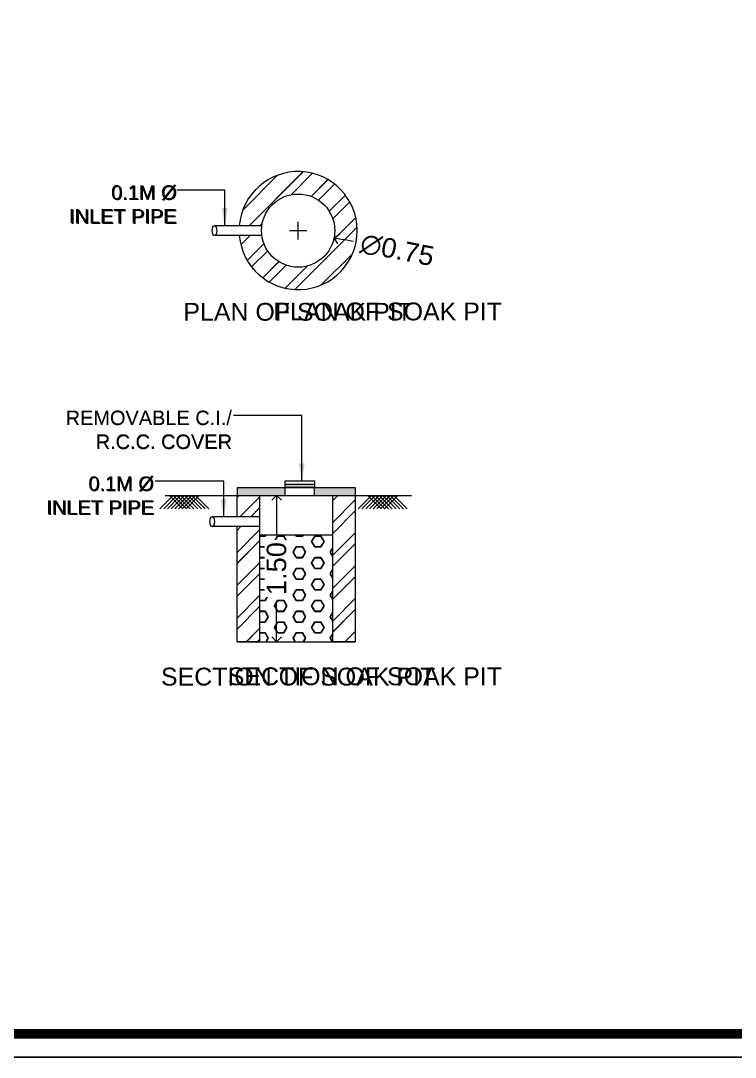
# Model space of a CAD drawing. Header units: metres. Extents: x -9383.9 to -9324.5, y 28762.6 to 28804.7.
# Drawn here: x -9372.25 to -9364.92, y 28762.61 to 28773.23 of the extents above; entities that cross this region are included whole.
import ezdxf

# ---------------------------------------------------------------- set-up
doc = ezdxf.new("R2010")
doc.units = ezdxf.units.M
doc.header["$PDMODE"] = 34
doc.header["$PDSIZE"] = -15
doc.linetypes.add('CONTINULUS', pattern=[0])
for name, color, linetype, lineweight in [('BUA TOTAL', 3, 'Continuous', 30), ('dim', 7, 'Continuous', 0), ('FORMAT LINE', 7, 'Continuous', 25), ('HATCH', 8, 'Continuous', 0), ('PLAN', 7, 'Continuous', 40), ('SEC DIM', 2, 'Continuous', 15), ('TEXT', 7, 'Continuous', 20), ('WALL.', 3, 'Continuous', 30)]:
    doc.layers.add(name, color=color, linetype=linetype, lineweight=lineweight)
doc.layers.add('SITE_PLAN', color=7, linetype='Continuous')
doc.styles.add('Arial', font='arial.ttf', dxfattribs={"height": 0.2})
doc.styles.get("Standard").update_dxf_attribs({"font": 'arial.ttf', "height": 0.25})
doc.styles.add('STYLE1', font='arial.ttf', dxfattribs={"height": 0.3})
doc.styles.add('style2', font='arial.ttf', dxfattribs={"height": 0.3})
doc.dimstyles.new('INT DIM', dxfattribs={"dimtxt": 0.3, "dimasz": 0.1, "dimexe": 0.18, "dimexo": 0.0625, "dimgap": 0.09, "dimtad": 0, "dimzin": 0, "dimdsep": 46, "dimtxsty": 'style2', "dimblk": 'OPEN90', "dimcen": 0.09, "dimse1": 1, "dimse2": 1, "dimclrd": 250, "dimclrt": 256, "dimadec": 0, "dimazin": 0, "dimtfac": 1, "dimtofl": 0, "dimtmove": 0, "dimatfit": 3, "dimfxl": 0.18, "dimtolj": 1, "dimtzin": 0, "dimlwd": -1, "dimarcsym": 0})
doc.dimstyles.get("Standard").update_dxf_attribs({"dimtxt": 0.9, "dimasz": 0.18, "dimexe": 0.18, "dimexo": 0.0625, "dimgap": 0.09, "dimtad": 0, "dimtih": 1, "dimtoh": 1, "dimdec": 4, "dimzin": 0, "dimdsep": 46, "dimtxsty": 'STYLE1', "dimcen": 0.09, "dimadec": 0, "dimazin": 0, "dimtfac": 1, "dimtdec": 4, "dimtofl": 0, "dimtmove": 0, "dimatfit": 3, "dimfxl": 1, "dimtolj": 1, "dimtzin": 0, "dimarcsym": 0})
pattern_1 = [(45, (184.3431, 14.4027), (-0.1683798023, 0.1683798023), []), (45, (184.45535, 14.4027), (-0.1683798023, 0.1683798023), [])]

# ---------------------------------------------------------------- blocks, each defined once
blk = doc.blocks.new('_Open90')
at = {"layer": 'PLAN', "color": 0, "lineweight": -2}
for p, q in [((0, 0), (-1, 0)), ((-0.5, 0.5), (0, 0)), ((0, 0), (-0.5, -0.5))]:
    blk.add_line(p, q, dxfattribs=at)
blk = doc.blocks.new('*D29')
at = {"layer": 'Defpoints', "color": 0, "linetype": 'CONTINULUS', "ltscale": 0.05, "transparency": 16777216}
for p in [(-9369.77, 28771.153), (-9369.034, 28771.008)]:
    blk.add_point(p, dxfattribs=at)
at = {"layer": 'SEC DIM', "color": 0, "linetype": 'CONTINULUS', "lineweight": -2, "ltscale": 0.05, "transparency": 16777216}
for p, q in [((-9369.402, 28770.991), (-9369.402, 28771.171)), ((-9369.492, 28771.081), (-9369.312, 28771.081))]:
    blk.add_line(p, q, dxfattribs=at)
at = {"layer": 'SEC DIM', "color": 250, "ltscale": 0.05, "transparency": 16777216}
blk.add_line((-9368.838, 28770.97), (-9368.936, 28770.989), dxfattribs=at)
at = {"layer": 'SEC DIM', "color": 250, "linetype": 'CONTINULUS', "ltscale": 0.05, "transparency": 16777216, "xscale": 0.1, "yscale": 0.1, "zscale": 0.1, "rotation": 168.8439432102675}
blk.add_blockref('_Open90', (-9369.034, 28771.008), dxfattribs=at)
at = {"layer": 'SEC DIM', "linetype": 'CONTINULUS', "ltscale": 0.05, "transparency": 16777216, "insert": (-9368.387, 28770.881), "char_height": 0.2, "attachment_point": 5, "rotation": 348.8439, "style": 'Arial', "bg_fill": 3, "box_fill_scale": 1.1, "bg_fill_color": 256, "bg_fill_true_color": 13158600, "bg_fill_transparency": 0}
blk.add_mtext('\\A1;∅0.75', dxfattribs=at)
blk = doc.blocks.new('*D30')
at = {"layer": 'Defpoints', "color": 0, "linetype": 'CONTINULUS', "ltscale": 0.05, "transparency": 16777216}
for p in [(-9369.691, 28768.368), (-9369.691, 28766.868), (-9369.623, 28766.868)]:
    blk.add_point(p, dxfattribs=at)
at = {"layer": 'SEC DIM', "color": 250, "ltscale": 0.05, "transparency": 16777216}
for p, q in [((-9369.623, 28768.268), (-9369.623, 28767.958)), ((-9369.623, 28766.968), (-9369.623, 28767.278))]:
    blk.add_line(p, q, dxfattribs=at)
at = {"layer": 'SEC DIM', "color": 250, "linetype": 'CONTINULUS', "ltscale": 0.05, "transparency": 16777216, "xscale": 0.1, "yscale": 0.1, "zscale": 0.1}
for p, rotation in [((-9369.623, 28768.368), 90), ((-9369.623, 28766.868), 270)]:
    blk.add_blockref('_Open90', p, dxfattribs=dict(at, rotation=rotation))
at = {"layer": 'SEC DIM', "linetype": 'CONTINULUS', "ltscale": 0.05, "transparency": 16777216, "insert": (-9369.623, 28767.618), "char_height": 0.2, "attachment_point": 5, "rotation": 90, "style": 'Arial', "bg_fill": 3, "box_fill_scale": 1.1, "bg_fill_color": 256, "bg_fill_true_color": 13158600, "bg_fill_transparency": 0}
blk.add_mtext('\\A1;1.50', dxfattribs=at)

msp = doc.modelspace()

# ---------------------------------------------------------------- hatches: boundary and pattern name
at = {"linetype": 'CONTINULUS', "ltscale": 0.05}
h = msp.add_hatch(color=256, dxfattribs=at)
h.paths.add_polyline_path([(-9369.536, 28768.448), (-9370.027, 28768.448), (-9370.027, 28768.368), (-9369.797, 28768.368), (-9369.536, 28768.368)])
h.paths.add_polyline_path([(-9368.817, 28768.448), (-9369.236, 28768.448), (-9369.236, 28768.368), (-9368.817, 28768.368)])
h.paths.add_polyline_path([(-9369.236, 28768.483), (-9369.536, 28768.483), (-9369.536, 28768.448), (-9369.236, 28768.448)])
at = {"layer": 'HATCH', "linetype": 'CONTINULUS', "ltscale": 0.05}
h = msp.add_hatch(dxfattribs=at)
h.set_pattern_fill('ANSI32', color=256, scale=0.025)
h.set_pattern_definition(pattern_1)
h.paths.add_polyline_path([(-9369.797, 28768.368), (-9370.027, 28768.368), (-9370.027, 28768.148), (-9369.797, 28768.148)])
at = {"layer": 'SITE_PLAN', "ltscale": 0.05}
h = msp.add_hatch(color=256, dxfattribs=at)
h.paths.add_polyline_path([(-9369.536, 28768.448), (-9370.027, 28768.448), (-9370.027, 28768.368), (-9369.797, 28768.368), (-9369.536, 28768.368)])
h.paths.add_polyline_path([(-9368.817, 28768.448), (-9369.236, 28768.448), (-9369.236, 28768.368), (-9368.817, 28768.368)])
h.paths.add_polyline_path([(-9369.236, 28768.483), (-9369.536, 28768.483), (-9369.536, 28768.448), (-9369.236, 28768.448)])

# ---------------------------------------------------------------- linework, layer by layer
at = {"linetype": 'CONTINULUS', "ltscale": 0.05}
for p, q in [((-9369.774, 28771.131), (-9370.259, 28771.131)), ((-9369.774, 28771.031), (-9370.259, 28771.031)), ((-9370.027, 28768.448), (-9368.817, 28768.448)), ((-9370.027, 28768.448), (-9370.027, 28768.368)), ((-9369.536, 28768.483), (-9369.236, 28768.483)), ((-9369.536, 28768.368), (-9369.536, 28768.448)), ((-9369.236, 28768.368), (-9369.236, 28768.448)), ((-9368.817, 28768.448), (-9368.817, 28768.368)), ((-9370.764, 28768.368), (-9368.241, 28768.368)), ((-9369.797, 28768.148), (-9370.283, 28768.148)), ((-9369.797, 28768.048), (-9370.283, 28768.048)), ((-9370.027, 28766.868), (-9368.817, 28766.868))]:
    msp.add_line(p, q, dxfattribs=at)
for p, q in [((-9370.682, 28768.368), (-9370.818, 28768.231)), ((-9370.644, 28768.368), (-9370.78, 28768.231)), ((-9370.606, 28768.368), (-9370.742, 28768.231)), ((-9370.72, 28768.368), (-9370.584, 28768.231)), ((-9370.567, 28768.368), (-9370.704, 28768.231)), ((-9370.682, 28768.368), (-9370.546, 28768.231)), ((-9370.529, 28768.368), (-9370.665, 28768.231)), ((-9370.644, 28768.368), (-9370.508, 28768.231)), ((-9370.491, 28768.368), (-9370.627, 28768.231)), ((-9370.606, 28768.368), (-9370.47, 28768.231)), ((-9370.453, 28768.368), (-9370.589, 28768.231)), ((-9370.567, 28768.368), (-9370.431, 28768.231)), ((-9370.415, 28768.368), (-9370.551, 28768.231)), ((-9370.529, 28768.368), (-9370.393, 28768.231)), ((-9370.491, 28768.368), (-9370.355, 28768.231)), ((-9370.453, 28768.368), (-9370.317, 28768.231)), ((-9368.65, 28768.368), (-9368.786, 28768.231)), ((-9368.612, 28768.368), (-9368.748, 28768.231)), ((-9368.573, 28768.368), (-9368.71, 28768.231)), ((-9368.688, 28768.368), (-9368.552, 28768.231)), ((-9368.535, 28768.368), (-9368.671, 28768.231)), ((-9368.65, 28768.368), (-9368.514, 28768.231)), ((-9368.497, 28768.368), (-9368.633, 28768.231)), ((-9368.612, 28768.368), (-9368.476, 28768.231)), ((-9368.459, 28768.368), (-9368.595, 28768.231)), ((-9368.573, 28768.368), (-9368.437, 28768.231)), ((-9368.421, 28768.368), (-9368.557, 28768.231)), ((-9368.535, 28768.368), (-9368.399, 28768.231)), ((-9368.382, 28768.368), (-9368.518, 28768.231)), ((-9368.497, 28768.368), (-9368.361, 28768.231)), ((-9368.459, 28768.368), (-9368.323, 28768.231)), ((-9368.421, 28768.368), (-9368.285, 28768.231))]:
    msp.add_line(p, q)
for points in [[(-9369.236, 28768.448), (-9369.536, 28768.448), (-9369.536, 28768.517), (-9369.236, 28768.517)], [(-9369.047, 28768.368), (-9368.817, 28768.368), (-9368.817, 28766.868), (-9369.047, 28766.868)]]:
    msp.add_lwpolyline(points, close=True, dxfattribs=at)
msp.add_circle((-9369.402, 28771.081), 0.375, dxfattribs=at)
for centre in [(-9370.259, 28771.081), (-9370.283, 28768.098)]:
    msp.add_ellipse(centre, major_axis=(0, 0.05), ratio=0.475703, dxfattribs=at)
at = {"layer": 'SITE_PLAN', "ltscale": 0.05}
for p, q in [((-9369.969, 28771.292), (-9369.613, 28771.648)), ((-9369.905, 28771.131), (-9369.352, 28771.684)), ((-9369.475, 28771.449), (-9369.256, 28771.668)), ((-9369.268, 28771.431), (-9369.096, 28771.603)), ((-9369.194, 28771.393), (-9369.03, 28771.558)), ((-9369.084, 28771.279), (-9368.918, 28771.444)), ((-9369.047, 28771.203), (-9368.874, 28771.376)), ((-9369.039, 28770.987), (-9368.812, 28771.214)), ((-9369.774, 28771.131), (-9370.259, 28771.131)), ((-9369.793, 28771.131), (-9369.77, 28771.154)), ((-9369.437, 28770.477), (-9368.798, 28771.116)), ((-9369.402, 28770.991), (-9369.402, 28771.171)), ((-9369.774, 28771.031), (-9370.259, 28771.031)), ((-9369.989, 28770.935), (-9369.893, 28771.031)), ((-9369.492, 28771.081), (-9369.312, 28771.081)), ((-9368.838, 28770.97), (-9368.936, 28770.989)), ((-9369.924, 28770.775), (-9369.752, 28770.947)), ((-9369.879, 28770.709), (-9369.714, 28770.873)), ((-9369.165, 28770.524), (-9368.845, 28770.844)), ((-9369.765, 28770.597), (-9369.6, 28770.763)), ((-9369.698, 28770.553), (-9369.524, 28770.726)), ((-9369.535, 28770.491), (-9369.308, 28770.718)), ((-9370.027, 28768.448), (-9368.817, 28768.448)), ((-9370.027, 28768.448), (-9370.027, 28768.368)), ((-9369.536, 28768.448), (-9369.536, 28768.517)), ((-9369.536, 28768.517), (-9369.236, 28768.517)), ((-9369.536, 28768.483), (-9369.236, 28768.483)), ((-9369.536, 28768.368), (-9369.536, 28768.448)), ((-9369.236, 28768.448), (-9369.536, 28768.448)), ((-9369.236, 28768.517), (-9369.236, 28768.448)), ((-9369.236, 28768.368), (-9369.236, 28768.448)), ((-9368.817, 28768.448), (-9368.817, 28768.368)), ((-9370.764, 28768.368), (-9368.241, 28768.368)), ((-9370.027, 28768.346), (-9370.005, 28768.368)), ((-9370.027, 28768.148), (-9370.027, 28768.368)), ((-9370.027, 28768.368), (-9369.797, 28768.368)), ((-9370, 28768.148), (-9369.797, 28768.351)), ((-9369.797, 28768.368), (-9369.797, 28766.868)), ((-9369.047, 28768.315), (-9368.994, 28768.368)), ((-9369.047, 28768.368), (-9368.817, 28768.368)), ((-9369.047, 28766.868), (-9369.047, 28768.368)), ((-9368.817, 28768.368), (-9368.817, 28766.868)), ((-9369.888, 28768.148), (-9369.797, 28768.239)), ((-9369.623, 28768.268), (-9369.623, 28767.958)), ((-9369.047, 28768.091), (-9368.817, 28768.321)), ((-9369.797, 28768.148), (-9370.283, 28768.148)), ((-9369.047, 28767.979), (-9368.817, 28768.209)), ((-9369.797, 28768.048), (-9370.283, 28768.048)), ((-9370.027, 28766.868), (-9370.027, 28768.048)), ((-9370.027, 28768.009), (-9369.988, 28768.048)), ((-9370.027, 28767.784), (-9369.797, 28768.014)), ((-9370.027, 28767.672), (-9369.797, 28767.902)), ((-9369.047, 28767.961), (-9369.797, 28767.961)), ((-9369.797, 28767.95), (-9369.74, 28767.95)), ((-9369.74, 28767.95), (-9369.734, 28767.961)), ((-9369.645, 28767.895), (-9369.613, 28767.95)), ((-9369.613, 28767.95), (-9369.549, 28767.95)), ((-9369.518, 28767.895), (-9369.549, 28767.95)), ((-9369.422, 28767.95), (-9369.429, 28767.961)), ((-9369.422, 28767.95), (-9369.359, 28767.95)), ((-9369.359, 28767.95), (-9369.353, 28767.961)), ((-9369.264, 28767.895), (-9369.232, 28767.95)), ((-9369.232, 28767.95), (-9369.168, 28767.95)), ((-9369.137, 28767.895), (-9369.168, 28767.95)), ((-9369.047, 28767.961), (-9369.048, 28767.961)), ((-9369.047, 28767.754), (-9368.817, 28767.984)), ((-9369.797, 28767.84), (-9369.74, 28767.84)), ((-9369.708, 28767.785), (-9369.74, 28767.84)), ((-9369.613, 28767.84), (-9369.645, 28767.895)), ((-9369.613, 28767.84), (-9369.549, 28767.84)), ((-9369.549, 28767.84), (-9369.518, 28767.895)), ((-9369.454, 28767.785), (-9369.422, 28767.84)), ((-9369.422, 28767.84), (-9369.359, 28767.84)), ((-9369.327, 28767.785), (-9369.359, 28767.84)), ((-9369.232, 28767.84), (-9369.264, 28767.895)), ((-9369.232, 28767.84), (-9369.168, 28767.84)), ((-9369.168, 28767.84), (-9369.137, 28767.895)), ((-9369.073, 28767.785), (-9369.047, 28767.83)), ((-9369.047, 28767.642), (-9368.817, 28767.872)), ((-9369.797, 28767.73), (-9369.74, 28767.73)), ((-9369.74, 28767.73), (-9369.708, 28767.785)), ((-9369.645, 28767.675), (-9369.613, 28767.73)), ((-9369.613, 28767.73), (-9369.549, 28767.73)), ((-9369.518, 28767.675), (-9369.549, 28767.73)), ((-9369.422, 28767.73), (-9369.454, 28767.785)), ((-9369.422, 28767.73), (-9369.359, 28767.73)), ((-9369.359, 28767.73), (-9369.327, 28767.785)), ((-9369.264, 28767.675), (-9369.232, 28767.73)), ((-9369.232, 28767.73), (-9369.168, 28767.73)), ((-9369.137, 28767.675), (-9369.168, 28767.73)), ((-9369.047, 28767.741), (-9369.073, 28767.785)), ((-9370.027, 28767.448), (-9369.797, 28767.678)), ((-9369.797, 28767.62), (-9369.74, 28767.62)), ((-9369.708, 28767.565), (-9369.74, 28767.62)), ((-9369.613, 28767.62), (-9369.645, 28767.675)), ((-9369.613, 28767.62), (-9369.549, 28767.62)), ((-9369.549, 28767.62), (-9369.518, 28767.675)), ((-9369.454, 28767.565), (-9369.422, 28767.62)), ((-9369.422, 28767.62), (-9369.359, 28767.62)), ((-9369.327, 28767.565), (-9369.359, 28767.62)), ((-9369.232, 28767.62), (-9369.264, 28767.675)), ((-9369.232, 28767.62), (-9369.168, 28767.62)), ((-9369.168, 28767.62), (-9369.137, 28767.675)), ((-9369.073, 28767.565), (-9369.047, 28767.61)), ((-9369.047, 28767.417), (-9368.817, 28767.647)), ((-9370.027, 28767.335), (-9369.797, 28767.565)), ((-9369.797, 28767.51), (-9369.74, 28767.51)), ((-9369.74, 28767.51), (-9369.708, 28767.565)), ((-9369.645, 28767.455), (-9369.613, 28767.51)), ((-9369.613, 28767.51), (-9369.549, 28767.51)), ((-9369.518, 28767.455), (-9369.549, 28767.51)), ((-9369.422, 28767.51), (-9369.454, 28767.565)), ((-9369.422, 28767.51), (-9369.359, 28767.51)), ((-9369.359, 28767.51), (-9369.327, 28767.565)), ((-9369.264, 28767.455), (-9369.232, 28767.51)), ((-9369.232, 28767.51), (-9369.168, 28767.51)), ((-9369.137, 28767.455), (-9369.168, 28767.51)), ((-9369.047, 28767.521), (-9369.073, 28767.565)), ((-9369.047, 28767.305), (-9368.817, 28767.535)), ((-9369.797, 28767.4), (-9369.74, 28767.4)), ((-9369.708, 28767.345), (-9369.74, 28767.4)), ((-9369.613, 28767.4), (-9369.645, 28767.455)), ((-9369.613, 28767.4), (-9369.549, 28767.4)), ((-9369.549, 28767.4), (-9369.518, 28767.455)), ((-9369.454, 28767.345), (-9369.422, 28767.4)), ((-9369.422, 28767.4), (-9369.359, 28767.4)), ((-9369.327, 28767.345), (-9369.359, 28767.4)), ((-9369.232, 28767.4), (-9369.264, 28767.455)), ((-9369.232, 28767.4), (-9369.168, 28767.4)), ((-9369.168, 28767.4), (-9369.137, 28767.455)), ((-9369.073, 28767.345), (-9369.047, 28767.39)), ((-9370.027, 28767.111), (-9369.797, 28767.341)), ((-9369.797, 28767.29), (-9369.74, 28767.29)), ((-9369.74, 28767.29), (-9369.708, 28767.345)), ((-9369.645, 28767.235), (-9369.613, 28767.29)), ((-9369.623, 28766.968), (-9369.623, 28767.278)), ((-9369.613, 28767.29), (-9369.549, 28767.29)), ((-9369.518, 28767.235), (-9369.549, 28767.29)), ((-9369.422, 28767.29), (-9369.454, 28767.345)), ((-9369.422, 28767.29), (-9369.359, 28767.29)), ((-9369.359, 28767.29), (-9369.327, 28767.345)), ((-9369.264, 28767.235), (-9369.232, 28767.29)), ((-9369.232, 28767.29), (-9369.168, 28767.29)), ((-9369.137, 28767.235), (-9369.168, 28767.29)), ((-9369.047, 28767.301), (-9369.073, 28767.345)), ((-9369.047, 28767.081), (-9368.817, 28767.311)), ((-9370.027, 28766.999), (-9369.797, 28767.229)), ((-9369.797, 28767.18), (-9369.74, 28767.18)), ((-9369.708, 28767.125), (-9369.74, 28767.18)), ((-9369.613, 28767.18), (-9369.645, 28767.235)), ((-9369.613, 28767.18), (-9369.549, 28767.18)), ((-9369.549, 28767.18), (-9369.518, 28767.235)), ((-9369.454, 28767.125), (-9369.422, 28767.18)), ((-9369.422, 28767.18), (-9369.359, 28767.18)), ((-9369.327, 28767.125), (-9369.359, 28767.18)), ((-9369.232, 28767.18), (-9369.264, 28767.235)), ((-9369.232, 28767.18), (-9369.168, 28767.18)), ((-9369.168, 28767.18), (-9369.137, 28767.235)), ((-9369.073, 28767.125), (-9369.047, 28767.17)), ((-9369.047, 28766.968), (-9368.817, 28767.198)), ((-9369.797, 28767.071), (-9369.74, 28767.071)), ((-9369.74, 28767.071), (-9369.708, 28767.125)), ((-9369.645, 28767.016), (-9369.613, 28767.071)), ((-9369.613, 28767.071), (-9369.549, 28767.071)), ((-9369.518, 28767.016), (-9369.549, 28767.071)), ((-9369.422, 28767.071), (-9369.454, 28767.125)), ((-9369.422, 28767.071), (-9369.359, 28767.071)), ((-9369.359, 28767.071), (-9369.327, 28767.125)), ((-9369.264, 28767.016), (-9369.232, 28767.071)), ((-9369.232, 28767.071), (-9369.168, 28767.071)), ((-9369.137, 28767.016), (-9369.168, 28767.071)), ((-9369.047, 28767.081), (-9369.073, 28767.125)), ((-9369.933, 28766.868), (-9369.797, 28767.004)), ((-9369.797, 28766.961), (-9369.74, 28766.961)), ((-9369.708, 28766.906), (-9369.74, 28766.961)), ((-9369.613, 28766.961), (-9369.645, 28767.016)), ((-9369.613, 28766.961), (-9369.549, 28766.961)), ((-9369.549, 28766.961), (-9369.518, 28767.016)), ((-9369.454, 28766.906), (-9369.422, 28766.961)), ((-9369.422, 28766.961), (-9369.359, 28766.961)), ((-9369.327, 28766.906), (-9369.359, 28766.961)), ((-9369.232, 28766.961), (-9369.264, 28767.016)), ((-9369.232, 28766.961), (-9369.168, 28766.961)), ((-9369.168, 28766.961), (-9369.137, 28767.016)), ((-9369.073, 28766.906), (-9369.047, 28766.95)), ((-9368.923, 28766.868), (-9368.817, 28766.974)), ((-9370.027, 28766.868), (-9368.817, 28766.868)), ((-9369.797, 28766.868), (-9370.027, 28766.868)), ((-9369.821, 28766.868), (-9369.797, 28766.892)), ((-9369.73, 28766.868), (-9369.708, 28766.906)), ((-9369.433, 28766.868), (-9369.454, 28766.906)), ((-9369.349, 28766.868), (-9369.327, 28766.906)), ((-9369.052, 28766.868), (-9369.073, 28766.906)), ((-9368.817, 28766.868), (-9369.047, 28766.868)), ((-9324.483, 28762.611), (-9383.883, 28762.611))]:
    msp.add_line(p, q, dxfattribs=at)
at = {"layer": 'SITE_PLAN'}
for p, q in [((-9370.682, 28768.368), (-9370.818, 28768.231)), ((-9370.644, 28768.368), (-9370.78, 28768.231)), ((-9370.606, 28768.368), (-9370.742, 28768.231)), ((-9370.72, 28768.368), (-9370.584, 28768.231)), ((-9370.567, 28768.368), (-9370.704, 28768.231)), ((-9370.682, 28768.368), (-9370.546, 28768.231)), ((-9370.529, 28768.368), (-9370.665, 28768.231)), ((-9370.644, 28768.368), (-9370.508, 28768.231)), ((-9370.491, 28768.368), (-9370.627, 28768.231)), ((-9370.606, 28768.368), (-9370.47, 28768.231)), ((-9370.453, 28768.368), (-9370.589, 28768.231)), ((-9370.567, 28768.368), (-9370.431, 28768.231)), ((-9370.415, 28768.368), (-9370.551, 28768.231)), ((-9370.529, 28768.368), (-9370.393, 28768.231)), ((-9370.491, 28768.368), (-9370.355, 28768.231)), ((-9370.453, 28768.368), (-9370.317, 28768.231)), ((-9368.65, 28768.368), (-9368.786, 28768.231)), ((-9368.612, 28768.368), (-9368.748, 28768.231)), ((-9368.573, 28768.368), (-9368.71, 28768.231)), ((-9368.688, 28768.368), (-9368.552, 28768.231)), ((-9368.535, 28768.368), (-9368.671, 28768.231)), ((-9368.65, 28768.368), (-9368.514, 28768.231)), ((-9368.497, 28768.368), (-9368.633, 28768.231)), ((-9368.612, 28768.368), (-9368.476, 28768.231)), ((-9368.459, 28768.368), (-9368.595, 28768.231)), ((-9368.573, 28768.368), (-9368.437, 28768.231)), ((-9368.421, 28768.368), (-9368.557, 28768.231)), ((-9368.535, 28768.368), (-9368.399, 28768.231)), ((-9368.382, 28768.368), (-9368.518, 28768.231)), ((-9368.497, 28768.368), (-9368.361, 28768.231)), ((-9368.459, 28768.368), (-9368.323, 28768.231)), ((-9368.421, 28768.368), (-9368.285, 28768.231))]:
    msp.add_line(p, q, dxfattribs=at)
at = {"layer": 'SITE_PLAN', "ltscale": 0.1}
for p, q in [((-9383.683, 28762.851), (-9324.683, 28762.851)), ((-9383.883, 28762.611), (-9324.483, 28762.611))]:
    msp.add_line(p, q, dxfattribs=at)
at = {"layer": 'SITE_PLAN'}
for points in [[(-9370.154, 28771.311), (-9370.154, 28771.496), (-9370.646, 28771.496)], [(-9369.364, 28768.697), (-9369.364, 28769.188), (-9370.064, 28769.188)], [(-9370.165, 28768.328), (-9370.165, 28768.513), (-9370.866, 28768.513)]]:
    msp.add_lwpolyline(points, dxfattribs=at)
at = {"layer": 'SITE_PLAN', "ltscale": 0.05}
msp.add_circle((-9369.402, 28771.081), 0.375, dxfattribs=at)
msp.add_arc((-9369.402, 28771.081), 0.605, 184.7406, 175.2594, dxfattribs=at)
for centre in [(-9370.259, 28771.081), (-9370.283, 28768.098)]:
    msp.add_ellipse(centre, major_axis=(0, 0.05), ratio=0.475703, dxfattribs=at)
at = {"layer": 'SITE_PLAN'}
for points in [[(-9370.124, 28771.311), (-9370.154, 28771.131), (-9370.184, 28771.311)], [(-9369.334, 28768.697), (-9369.364, 28768.517), (-9369.394, 28768.697)], [(-9370.135, 28768.328), (-9370.165, 28768.148), (-9370.195, 28768.328)]]:
    msp.add_solid(points, dxfattribs=at)

# ---------------------------------------------------------------- block references
at = {"layer": 'SITE_PLAN', "ltscale": 0.05}
for p, xscale, yscale, zscale, rotation in [((-9369.034, 28771.008), 0.09999999999999999, 0.09999999999999999, 0.09999999999999999, 168.8439432103212), ((-9369.623, 28768.368), 0.1, 0.1, 0.1, 90), ((-9369.623, 28766.868), 0.1, 0.1, 0.1, 270)]:
    msp.add_blockref('_Open90', p, dxfattribs=dict(at, xscale=xscale, yscale=yscale, zscale=zscale, rotation=rotation))

# ---------------------------------------------------------------- texts
at = {"layer": 'SITE_PLAN'}
for s, height, p in [('0.1M Ø', 0.1463, (-9371.311, 28771.394)), ('INLET PIPE', 0.1463, (-9371.74, 28771.15)), ('PLAN OF SOAK PIT', 0.18288, (-9370.578, 28770.158)), ('REMOVABLE C.I./', 0.1463, (-9371.785, 28769.088)), ('R.C.C. COVER', 0.1463, (-9371.475, 28768.842)), ('0.1M Ø', 0.1463, (-9371.545, 28768.411)), ('INLET PIPE', 0.1463, (-9371.973, 28768.168)), ('SECTION OF SOAK PIT', 0.18288, (-9370.808, 28766.42))]:
    msp.add_text(s, height=height, dxfattribs=at).set_placement(p)
at = {"layer": 'TEXT', "color": 7, "char_height": 0.1463, "width": 4.17367, "attachment_point": 3}
for s, insert in [('0.1M Ø \\PINLET PIPE', (-9370.649, 28771.546)), ('{\\H1.25x;PLAN OF SOAK PIT}', (-9367.313, 28770.344)), ('REMOVABLE C.I./\\PR.C.C. COVER', (-9370.081, 28769.237)), ('0.1M Ø \\PINLET PIPE', (-9370.882, 28768.563)), ('{\\H1.25x;SECTION OF SOAK PIT}', (-9367.313, 28766.606))]:
    msp.add_mtext(s, dxfattribs=dict(at, insert=insert))

# ---------------------------------------------------------------- leaders
at = {"layer": 'dim', "color": 1}
for points in [[(-9370.154, 28771.131), (-9370.154, 28771.496), (-9370.646, 28771.496)], [(-9369.364, 28768.517), (-9369.364, 28769.188), (-9370.064, 28769.188)], [(-9370.165, 28768.148), (-9370.165, 28768.513), (-9370.866, 28768.513)]]:
    msp.add_leader(points, dimstyle='Standard', dxfattribs=at)

# ---------------------------------------------------------------- next in the draw order: texts
at = {"layer": 'SITE_PLAN', "ltscale": 0.05, "char_height": 0.2, "attachment_point": 5, "style": 'Arial', "bg_fill": 3, "box_fill_scale": 1.1, "bg_fill_color": 256, "bg_fill_true_color": 13158600, "bg_fill_transparency": 0}
for s, insert, rotation in [('\\A1;∅0.75', (-9368.387, 28770.881), 348.8439), ('\\A1;1.50', (-9369.623, 28767.618), 90)]:
    msp.add_mtext(s, dxfattribs=dict(at, insert=insert, rotation=rotation))

# ---------------------------------------------------------------- next in the draw order: hatches: boundary and pattern name
at = {"layer": 'HATCH', "linetype": 'CONTINULUS', "ltscale": 0.05}
h = msp.add_hatch(dxfattribs=at)
h.set_pattern_fill('ANSI32', color=256, scale=0.025)
h.set_pattern_definition([(45, (184.36353, 14.95368), (-0.1683798023, 0.1683798023), []), (45, (184.47578, 14.95368), (-0.1683798023, 0.1683798023), [])])
h.paths.add_polyline_path([(-9370.005, 28771.131), (-9369.774, 28771.131, -0.935274), (-9369.027, 28771.081, -0.935274), (-9369.774, 28771.031), (-9370.005, 28771.031, 24.158607)])
h = msp.add_hatch(dxfattribs=at)
h.set_pattern_fill('ANSI32', color=256, scale=0.025)
h.set_pattern_definition(pattern_1)
h.paths.add_polyline_path([(-9369.797, 28768.048), (-9370.027, 28768.048), (-9370.027, 28766.868), (-9369.797, 28766.868)])
h.paths.add_polyline_path([(-9368.817, 28768.368), (-9369.047, 28768.368), (-9369.047, 28766.868), (-9368.817, 28766.868)])
at = {"layer": 'WALL.', "linetype": 'CONTINULUS', "ltscale": 0.05}
h = msp.add_hatch(dxfattribs=at)
h.set_pattern_fill('HEX', color=9, scale=0.02, style=0)
h.set_pattern_definition([(0, (184.3431, 14.40269), (0, 0.1099852263), [0.0635, -0.127]), (120, (184.3431, 14.40269), (-0.09525000002, -0.05499261315), [0.0635, -0.127]), (60, (184.4066, 14.40269), (-0.09525000002, 0.05499261315), [0.0635, -0.127])])
h.paths.add_polyline_path([(-9369.047, 28767.961), (-9369.797, 28767.961), (-9369.797, 28766.868), (-9369.047, 28766.868)])

# ---------------------------------------------------------------- next in the draw order: linework, layer by layer
at = {"linetype": 'CONTINULUS', "ltscale": 0.05}
msp.add_line((-9369.047, 28767.961), (-9369.797, 28767.961), dxfattribs=at)
msp.add_lwpolyline([(-9370.027, 28768.148), (-9370.027, 28768.368), (-9369.797, 28768.368), (-9369.797, 28766.868), (-9370.027, 28766.868), (-9370.027, 28768.048)], dxfattribs=at)
msp.add_arc((-9369.402, 28771.081), 0.605, 184.7406, 175.2594, dxfattribs=at)
at = {"layer": 'BUA TOTAL', "linetype": 'CONTINULUS', "ltscale": 0.05}
msp.add_lwpolyline([(-9383.883, 28762.611), (-9383.883, 28804.661), (-9324.483, 28804.661), (-9324.483, 28762.611)], close=True, dxfattribs=at)
at = {"layer": 'FORMAT LINE', "ltscale": 0.1}
msp.add_lwpolyline([(-9383.883, 28762.611), (-9324.483, 28762.611), (-9324.483, 28804.661), (-9383.883, 28804.661)], close=True, dxfattribs=at)
at = {"layer": 'FORMAT LINE', "ltscale": 0.1, "const_width": 0.1}
msp.add_lwpolyline([(-9383.683, 28762.851), (-9324.683, 28762.851), (-9324.683, 28804.461), (-9383.683, 28804.461)], close=True, dxfattribs=at)

# ---------------------------------------------------------------- next in the draw order: dimensions: what is measured, and where the dimension line sits
at = {"layer": 'SEC DIM', "linetype": 'CONTINULUS', "ltscale": 0.05}
dim = msp.add_diameter_dim_2p(p1=(-9369.77, 28771.153), p2=(-9369.034, 28771.008), dimstyle='INT DIM', override={"dimtxt": 0.2, "dimtxsty": 'Arial', "dimfxl": 0.125, "dimtfill": 1, "dimtfillclr": 7, "dimarcsym": 1}, dxfattribs=at)
dim.commit()
dim.dimension.update_dxf_attribs({"geometry": '*D29', "text_midpoint": (-9368.387, 28770.881)})
dim = msp.add_linear_dim(base=(-9369.623, 28766.868), p1=(-9369.691, 28768.368), p2=(-9369.691, 28766.868), angle=90, dimstyle='INT DIM', override={"dimtxt": 0.2, "dimtxsty": 'Arial', "dimfxl": 0.125, "dimtfill": 1, "dimtfillclr": 7, "dimarcsym": 1}, dxfattribs=at)
dim.commit()
dim.dimension.update_dxf_attribs({"geometry": '*D30', "text_midpoint": (-9369.623, 28767.618)})

doc.saveas('drawing.dxf')
